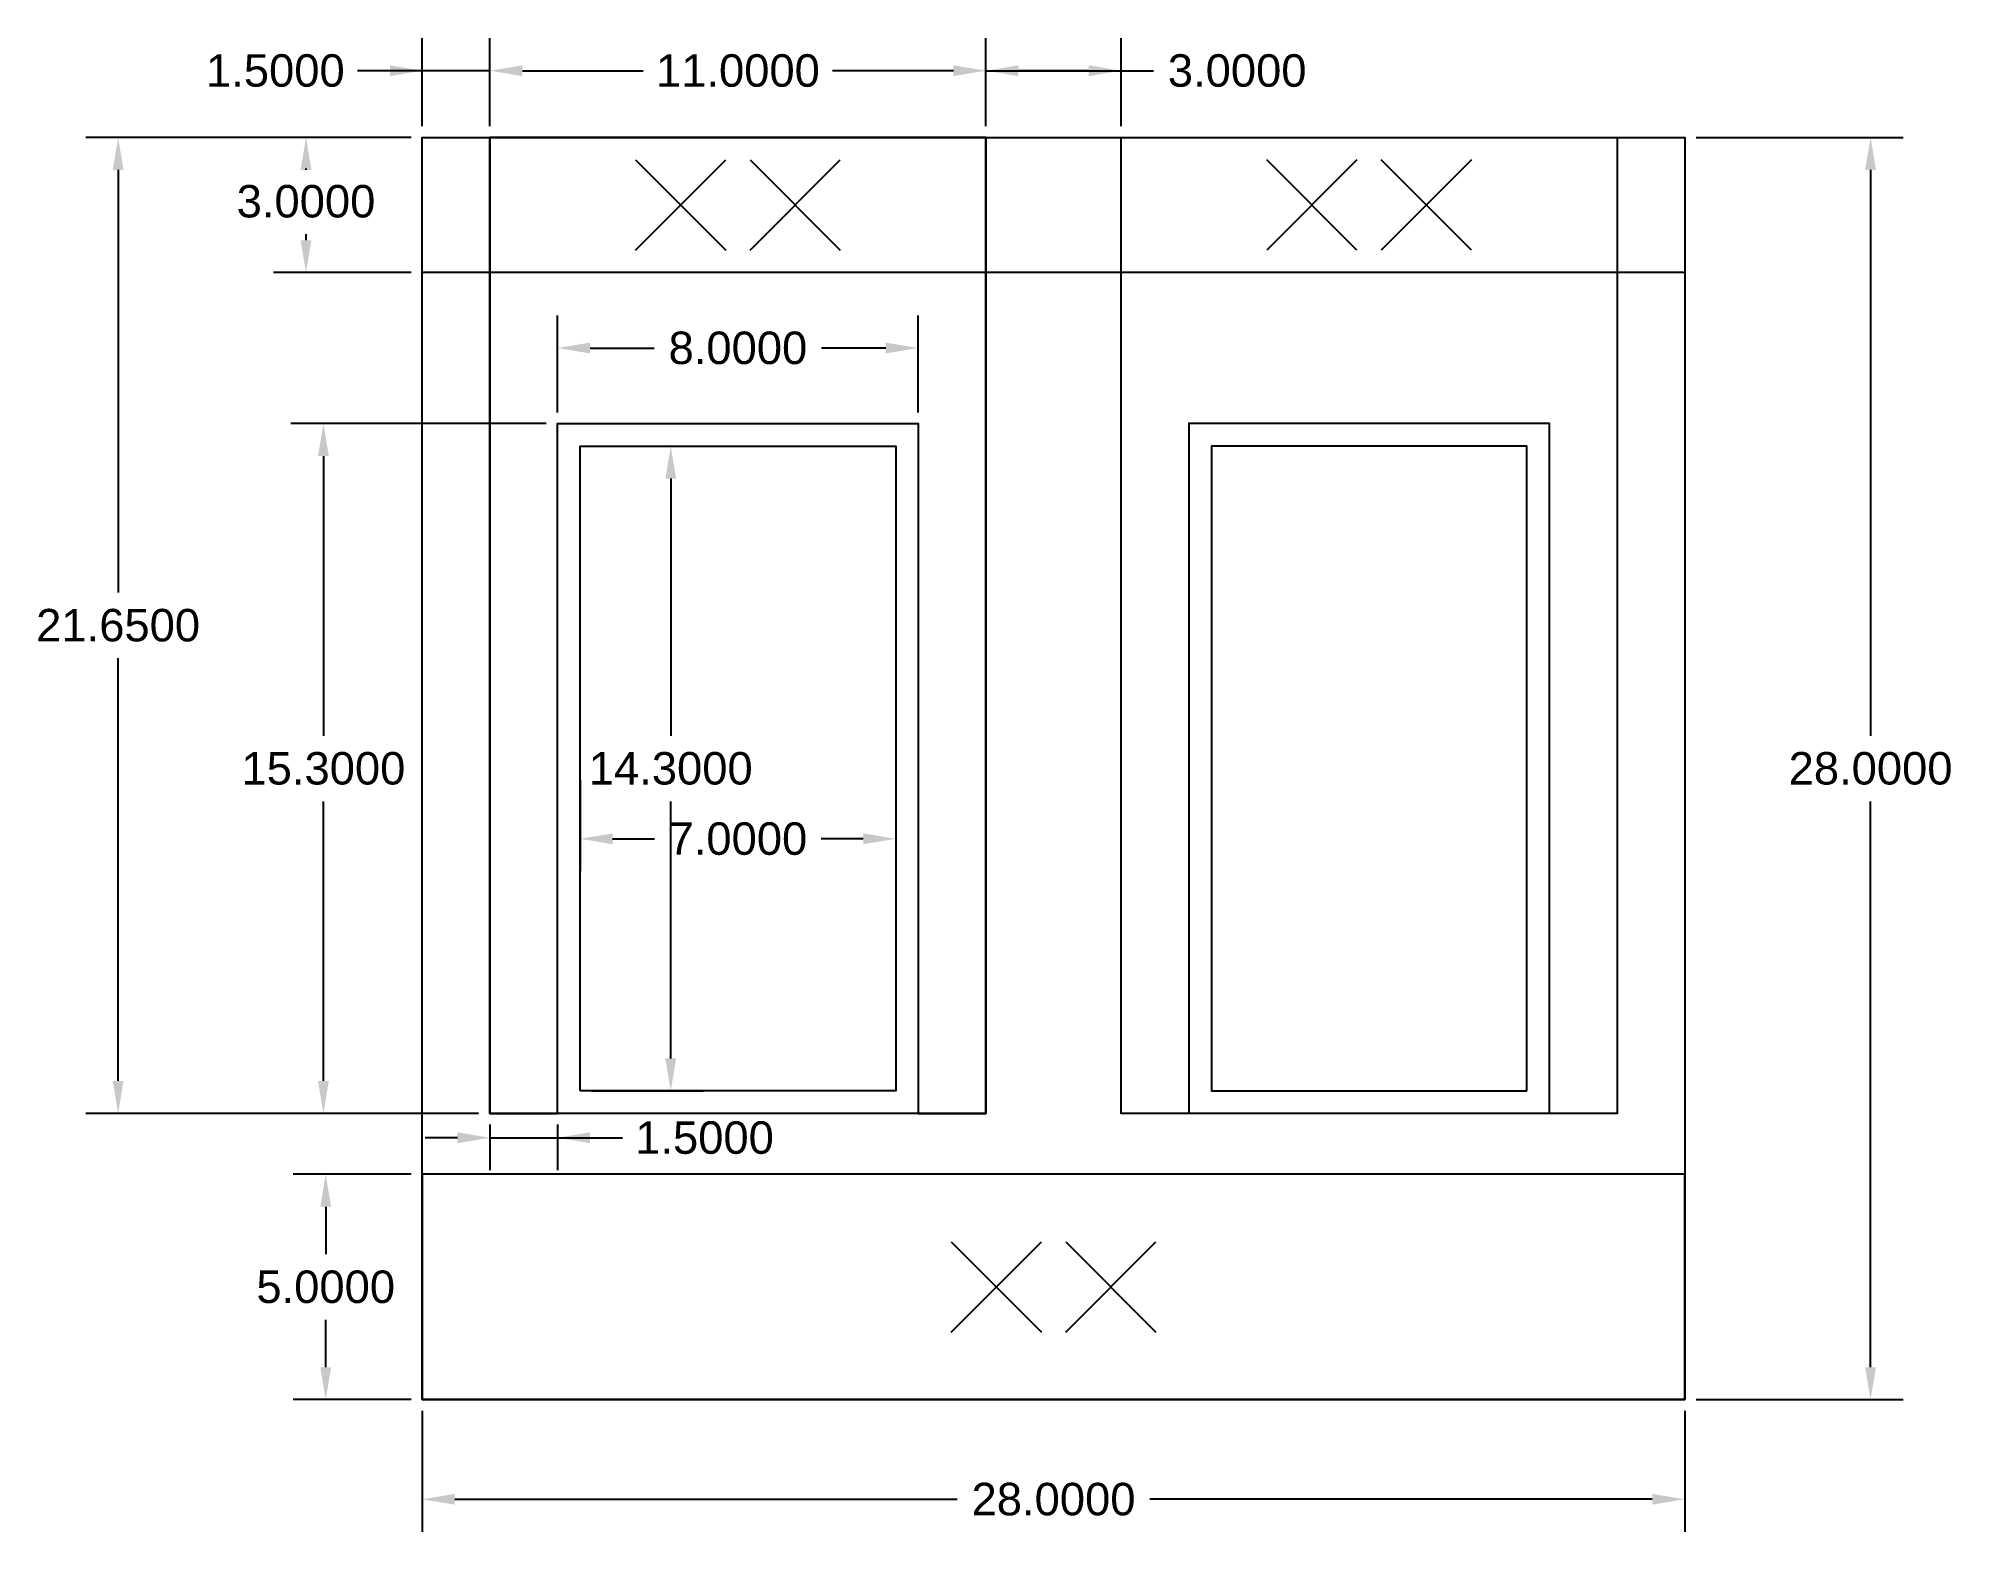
# Model space of a CAD drawing. Header units: inches. Extents: x -8.5 to 33.9, y -2.9 to 30.2.
import ezdxf

# ---------------------------------------------------------------- set-up
doc = ezdxf.new("R2010")
doc.units = ezdxf.units.IN
doc.header["$MEASUREMENT"] = 0
for name, color, linetype in [('contactStuff', 7, 'Continuous'), ('darkMetalMask', 6, 'Continuous'), ('dims', 3, 'Continuous'), ('glassOutline', 4, 'Continuous'), ('lightMask', 2, 'Continuous'), ('metalMask', 1, 'Continuous')]:
    doc.layers.add(name, color=color, linetype=linetype)
doc.styles.get("Standard").update_dxf_attribs({"font": 'arial.ttf'})
doc.dimstyles.get("Standard").update_dxf_attribs({"dimscale": 4, "dimtxt": 0.18, "dimasz": 0.18, "dimexe": 0.18, "dimexo": 0.0625, "dimgap": 0.09, "dimtad": 0, "dimtih": 1, "dimtoh": 1, "dimdec": 4, "dimzin": 0, "dimdsep": 46, "dimtxsty": 'Standard', "dimcen": 0.09, "dimadec": 0, "dimazin": 0, "dimtfac": 1, "dimtdec": 4, "dimtofl": 0, "dimtmove": 0, "dimatfit": 3, "dimfxl": 1, "dimtolj": 1, "dimtzin": 0, "dimarcsym": 0})

# ---------------------------------------------------------------- blocks, each defined once
blk = doc.blocks.new('*D4')
at = {"layer": 'dims', "color": 0, "lineweight": -2}
for p, q in [((3.5, 13.75), (3.5, 11.721)), ((10.5, 13.75), (10.5, 11.721)), ((4.22, 12.441), (5.15, 12.441)), ((9.78, 12.441), (8.85, 12.441))]:
    blk.add_line(p, q, dxfattribs=at)
at = {"layer": 'dims', "color": 0}
for points in [[(4.22, 12.561), (4.22, 12.321), (3.5, 12.441)], [(9.78, 12.321), (9.78, 12.561), (10.5, 12.441)]]:
    blk.add_solid(points, dxfattribs=at)
at = {"layer": 'dims', "color": 0, "insert": (7, 12.441), "char_height": 0.72, "attachment_point": 5}
blk.add_mtext('\\A1;7.0000', dxfattribs=at)
blk = doc.blocks.new('*D5')
at = {"layer": 'dims', "color": 0, "lineweight": -2}
for p, q in [((3.75, 21.15), (6.23, 21.15)), ((5.51, 20.43), (5.51, 14.728)), ((5.51, 7.57), (5.51, 13.272)), ((3.75, 6.85), (6.23, 6.85))]:
    blk.add_line(p, q, dxfattribs=at)
at = {"layer": 'dims', "color": 0}
for points in [[(5.63, 20.43), (5.39, 20.43), (5.51, 21.15)], [(5.39, 7.57), (5.63, 7.57), (5.51, 6.85)]]:
    blk.add_solid(points, dxfattribs=at)
at = {"layer": 'dims', "color": 0, "insert": (5.51, 14), "char_height": 0.72, "attachment_point": 5}
blk.add_mtext('\\A1;14.3000', dxfattribs=at)
blk = doc.blocks.new('*D6')
at = {"layer": 'dims', "color": 0, "lineweight": -2}
for p, q in [((1.5, 6.1), (1.5, 5.089)), ((3, 6.1), (3, 5.089)), ((0.78, 5.809), (0.06, 5.809)), ((1.5, 5.809), (4.44, 5.809)), ((3.72, 5.809), (4.44, 5.809))]:
    blk.add_line(p, q, dxfattribs=at)
at = {"layer": 'dims', "color": 0}
for points in [[(0.78, 5.689), (0.78, 5.929), (1.5, 5.809)], [(3.72, 5.929), (3.72, 5.689), (3, 5.809)]]:
    blk.add_solid(points, dxfattribs=at)
at = {"layer": 'dims', "color": 0, "insert": (6.259, 5.809), "char_height": 0.72, "attachment_point": 5}
blk.add_mtext('\\A1;1.5000', dxfattribs=at)
blk = doc.blocks.new('*D7')
at = {"layer": 'dims', "color": 0, "lineweight": -2}
for p, q in [((2.75, 21.65), (-2.913, 21.65)), ((-2.193, 20.93), (-2.193, 14.728)), ((-2.193, 7.07), (-2.193, 13.272)), ((1.25, 6.35), (-2.913, 6.35))]:
    blk.add_line(p, q, dxfattribs=at)
at = {"layer": 'dims', "color": 0}
for points in [[(-2.073, 20.93), (-2.313, 20.93), (-2.193, 21.65)], [(-2.313, 7.07), (-2.073, 7.07), (-2.193, 6.35)]]:
    blk.add_solid(points, dxfattribs=at)
at = {"layer": 'dims', "color": 0, "insert": (-2.193, 14), "char_height": 0.72, "attachment_point": 5}
blk.add_mtext('\\A1;15.3000', dxfattribs=at)
blk = doc.blocks.new('*D8')
at = {"layer": 'dims', "color": 0, "lineweight": -2}
for p, q in [((1.5, 28.25), (1.5, 30.199)), ((12.5, 28.25), (12.5, 30.199)), ((2.22, 29.479), (4.901, 29.479)), ((11.78, 29.479), (9.099, 29.479))]:
    blk.add_line(p, q, dxfattribs=at)
at = {"layer": 'dims', "color": 0}
for points in [[(2.22, 29.599), (2.22, 29.359), (1.5, 29.479)], [(11.78, 29.359), (11.78, 29.599), (12.5, 29.479)]]:
    blk.add_solid(points, dxfattribs=at)
at = {"layer": 'dims', "color": 0, "insert": (7, 29.479), "char_height": 0.72, "attachment_point": 5}
blk.add_mtext('\\A1;11.0000', dxfattribs=at)
blk = doc.blocks.new('*D9')
at = {"layer": 'dims', "color": 0, "lineweight": -2}
for p, q in [((-0.25, 28), (-3.299, 28)), ((-2.579, 27.28), (-2.579, 27.307)), ((-2.579, 25.72), (-2.579, 25.851)), ((-0.25, 25), (-3.299, 25))]:
    blk.add_line(p, q, dxfattribs=at)
at = {"layer": 'dims', "color": 0}
for points in [[(-2.459, 27.28), (-2.699, 27.28), (-2.579, 28)], [(-2.699, 25.72), (-2.459, 25.72), (-2.579, 25)]]:
    blk.add_solid(points, dxfattribs=at)
at = {"layer": 'dims', "color": 0, "insert": (-2.579, 26.579), "char_height": 0.72, "attachment_point": 5}
blk.add_mtext('\\A1;3.0000', dxfattribs=at)
blk = doc.blocks.new('*D10')
at = {"layer": 'dims', "color": 0, "lineweight": -2}
for p, q in [((-0.25, 5), (-2.862, 5)), ((-2.142, 4.28), (-2.142, 3.228)), ((-2.142, 0.72), (-2.142, 1.772)), ((-0.25, 0), (-2.862, 0))]:
    blk.add_line(p, q, dxfattribs=at)
at = {"layer": 'dims', "color": 0}
for points in [[(-2.022, 4.28), (-2.262, 4.28), (-2.142, 5)], [(-2.262, 0.72), (-2.022, 0.72), (-2.142, 0)]]:
    blk.add_solid(points, dxfattribs=at)
at = {"layer": 'dims', "color": 0, "insert": (-2.142, 2.5), "char_height": 0.72, "attachment_point": 5}
blk.add_mtext('\\A1;5.0000', dxfattribs=at)
blk = doc.blocks.new('*D11')
at = {"layer": 'dims', "color": 0, "lineweight": -2}
for p, q in [((28.25, 28), (32.841, 28)), ((32.121, 27.28), (32.121, 14.728)), ((32.121, 0.72), (32.121, 13.272)), ((28.25, 0), (32.841, 0))]:
    blk.add_line(p, q, dxfattribs=at)
at = {"layer": 'dims', "color": 0}
for points in [[(32.241, 27.28), (32.001, 27.28), (32.121, 28)], [(32.001, 0.72), (32.241, 0.72), (32.121, 0)]]:
    blk.add_solid(points, dxfattribs=at)
at = {"layer": 'dims', "color": 0, "insert": (32.121, 14), "char_height": 0.72, "attachment_point": 5}
blk.add_mtext('\\A1;28.0000', dxfattribs=at)
blk = doc.blocks.new('*D12')
at = {"layer": 'dims', "color": 0, "lineweight": -2}
for p, q in [((0, -0.25), (0, -2.93)), ((28, -0.25), (28, -2.93)), ((0.72, -2.21), (11.861, -2.21)), ((27.28, -2.21), (16.139, -2.21))]:
    blk.add_line(p, q, dxfattribs=at)
at = {"layer": 'dims', "color": 0}
for points in [[(0.72, -2.09), (0.72, -2.33), (0, -2.21)], [(27.28, -2.33), (27.28, -2.09), (28, -2.21)]]:
    blk.add_solid(points, dxfattribs=at)
at = {"layer": 'dims', "color": 0, "insert": (14, -2.21), "char_height": 0.72, "attachment_point": 5}
blk.add_mtext('\\A1;28.0000', dxfattribs=at)
blk = doc.blocks.new('*D13')
at = {"layer": 'dims', "color": 0, "lineweight": -2}
for p, q in [((-0.25, 28), (-7.466, 28)), ((-6.746, 27.28), (-6.746, 17.903)), ((-6.746, 7.07), (-6.746, 16.447)), ((1.25, 6.35), (-7.466, 6.35))]:
    blk.add_line(p, q, dxfattribs=at)
at = {"layer": 'dims', "color": 0}
for points in [[(-6.626, 27.28), (-6.866, 27.28), (-6.746, 28)], [(-6.866, 7.07), (-6.626, 7.07), (-6.746, 6.35)]]:
    blk.add_solid(points, dxfattribs=at)
at = {"layer": 'dims', "color": 0, "insert": (-6.746, 17.175), "char_height": 0.72, "attachment_point": 5}
blk.add_mtext('\\A1;21.6500', dxfattribs=at)
blk = doc.blocks.new('*D14')
at = {"layer": 'dims', "color": 0, "lineweight": -2}
for p, q in [((3, 21.9), (3, 24.047)), ((11, 21.9), (11, 24.047)), ((3.72, 23.327), (5.146, 23.327)), ((10.28, 23.327), (8.854, 23.327))]:
    blk.add_line(p, q, dxfattribs=at)
at = {"layer": 'dims', "color": 0}
for points in [[(3.72, 23.447), (3.72, 23.207), (3, 23.327)], [(10.28, 23.207), (10.28, 23.447), (11, 23.327)]]:
    blk.add_solid(points, dxfattribs=at)
at = {"layer": 'dims', "color": 0, "insert": (7, 23.327), "char_height": 0.72, "attachment_point": 5}
blk.add_mtext('\\A1;8.0000', dxfattribs=at)
blk = doc.blocks.new('*D15')
at = {"layer": 'dims', "color": 0, "lineweight": -2}
for p, q in [((12.5, 28.25), (12.5, 30.199)), ((15.5, 28.25), (15.5, 30.199)), ((12.5, 29.479), (16.22, 29.479)), ((13.22, 29.479), (14.78, 29.479)), ((14.78, 29.479), (13.22, 29.479))]:
    blk.add_line(p, q, dxfattribs=at)
at = {"layer": 'dims', "color": 0}
for points in [[(13.22, 29.599), (13.22, 29.359), (12.5, 29.479)], [(14.78, 29.359), (14.78, 29.599), (15.5, 29.479)]]:
    blk.add_solid(points, dxfattribs=at)
at = {"layer": 'dims', "color": 0, "insert": (18.073, 29.479), "char_height": 0.72, "attachment_point": 5}
blk.add_mtext('\\A1;3.0000', dxfattribs=at)
blk = doc.blocks.new('*D16')
at = {"layer": 'dims', "color": 0, "lineweight": -2}
for p, q in [((0, 28.25), (0, 30.199)), ((1.5, 28.25), (1.5, 30.199)), ((1.5, 29.479), (-1.44, 29.479)), ((2.22, 29.479), (2.94, 29.479))]:
    blk.add_line(p, q, dxfattribs=at)
at = {"layer": 'dims', "color": 0}
for points in [[(-0.72, 29.359), (-0.72, 29.599), (0, 29.479)], [(2.22, 29.599), (2.22, 29.359), (1.5, 29.479)]]:
    blk.add_solid(points, dxfattribs=at)
at = {"layer": 'dims', "color": 0, "insert": (-3.259, 29.479), "char_height": 0.72, "attachment_point": 5}
blk.add_mtext('\\A1;1.5000', dxfattribs=at)

msp = doc.modelspace()

# ---------------------------------------------------------------- linework, layer by layer
at = {"layer": 'contactStuff'}
for p, q in [((4.73, 25.5), (6.73, 27.5)), ((4.73, 27.5), (6.73, 25.5)), ((7.27, 25.5), (9.27, 27.5)), ((7.27, 27.5), (9.27, 25.5)), ((20.73, 25.5), (18.73, 27.5)), ((20.73, 27.5), (18.73, 25.5)), ((23.27, 25.5), (21.27, 27.5)), ((23.27, 27.5), (21.27, 25.5)), ((11.73, 1.5), (13.73, 3.5)), ((11.73, 3.5), (13.73, 1.5)), ((14.27, 1.5), (16.27, 3.5)), ((14.27, 3.5), (16.27, 1.5))]:
    msp.add_line(p, q, dxfattribs=at)
for points in [[(0, 25), (0, 28), (28, 28), (28, 25)], [(0, 5), (0, 0), (28, 0), (28, 5)]]:
    msp.add_lwpolyline(points, close=True, dxfattribs=at)
at = {"layer": 'darkMetalMask'}
for points in [[(1.5, 6.35), (1.5, 28), (12.5, 28), (12.5, 6.35)], [(15.5, 6.35), (15.5, 28), (26.5, 28), (26.5, 6.35)]]:
    msp.add_lwpolyline(points, close=True, dxfattribs=at)
at = {"layer": 'glassOutline'}
msp.add_lwpolyline([(0, 0), (0, 28), (28, 28), (28, 0)], close=True, dxfattribs=at)
at = {"layer": 'lightMask'}
for points in [[(3.5, 6.85), (3.5, 21.15), (10.5, 21.15), (10.5, 6.85)], [(24.5, 6.85), (24.5, 21.15), (17.5, 21.15), (17.5, 6.85)]]:
    msp.add_lwpolyline(points, close=True, dxfattribs=at)
at = {"layer": 'metalMask'}
for points in [[(1.5, 28), (1.5, 6.35), (3, 6.35), (3, 21.65), (11, 21.65), (11, 6.35), (12.5, 6.35), (12.5, 28), (1.5, 28)], [(26.5, 28), (26.5, 6.35), (25, 6.35), (25, 21.65), (17, 21.65), (17, 6.35), (15.5, 6.35), (15.5, 28), (26.5, 28)]]:
    msp.add_lwpolyline(points, dxfattribs=at)

# ---------------------------------------------------------------- dimensions: what is measured, and where the dimension line sits
at = {"layer": 'dims'}
for base, p1, p2, override, picture, middle in [((0, 29.4792), (1.5, 28), (0, 28), {"dimlfac": 1}, '*D16', (-3.2594, 29.4792)), ((12.5, 29.4792), (1.5, 28), (12.5, 28), {"dimlfac": 1}, '*D8', (7, 29.4792)), ((15.5, 29.4792), (12.5, 28), (15.5, 28), {"dimlfac": 1}, '*D15', (18.07304, 29.4792)), ((11, 23.32679), (3, 21.65), (11, 21.65), {"dimlfac": 1}, '*D14', (7, 23.32679)), ((10.5, 12.44095), (3.5, 14), (10.5, 14), {"dimscale": 4, "dimlfac": 1}, '*D4', (7, 12.44095)), ((28, -2.21018), (0, 0), (28, 0), {"dimlfac": 1}, '*D12', (14, -2.21018))]:
    dim = msp.add_linear_dim(base=base, p1=p1, p2=p2, dimstyle='Standard', override=override, dxfattribs=at)
    dim.commit()
    dim.dimension.update_dxf_attribs({"geometry": picture, "text_midpoint": middle})
for base, p1, p2, override, picture, middle in [((-6.74572, 6.35), (0, 28), (1.5, 6.35), {"dimlfac": 1}, '*D13', (-6.74572, 17.175)), ((32.12087, 28), (28, 0), (28, 28), {"dimlfac": 1}, '*D11', (32.12087, 14)), ((-2.19306, 6.35), (3, 21.65), (1.5, 6.35), {"dimscale": 4, "dimlfac": 1}, '*D7', (-2.19306, 14)), ((-2.14205, 0), (0, 5), (0, 0), {"dimlfac": 1}, '*D10', (-2.14205, 2.5))]:
    dim = msp.add_linear_dim(base=base, p1=p1, p2=p2, angle=90, dimstyle='Standard', override=override, dxfattribs=at)
    dim.commit()
    dim.dimension.update_dxf_attribs({"geometry": picture, "text_midpoint": middle})
for base, p1, p2, override, picture, middle in [((-2.57876, 28), (0, 25), (0, 28), {"dimlfac": 1}, '*D9', (-2.57876, 26.57885)), ((5.50986, 6.85), (3.5, 21.15), (3.5, 6.85), {"dimscale": 4, "dimlfac": 1}, '*D5', (5.50986, 14))]:
    dim = msp.add_linear_dim(base=base, p1=p1, p2=p2, angle=90, dimstyle='Standard', override=override, dxfattribs=at)
    dim.commit()
    dim.dimension.update_dxf_attribs({"geometry": picture, "text_midpoint": middle, "dimtype": 160})
dim = msp.add_linear_dim(base=(3, 5.8093), p1=(1.5, 6.35), p2=(3, 6.35), dimstyle='Standard', override={"dimscale": 4, "dimlfac": 1}, dxfattribs=at)
dim.commit()
dim.dimension.update_dxf_attribs({"geometry": '*D6', "text_midpoint": (6.2594, 5.8093), "dimtype": 160})

doc.saveas('drawing.dxf')
